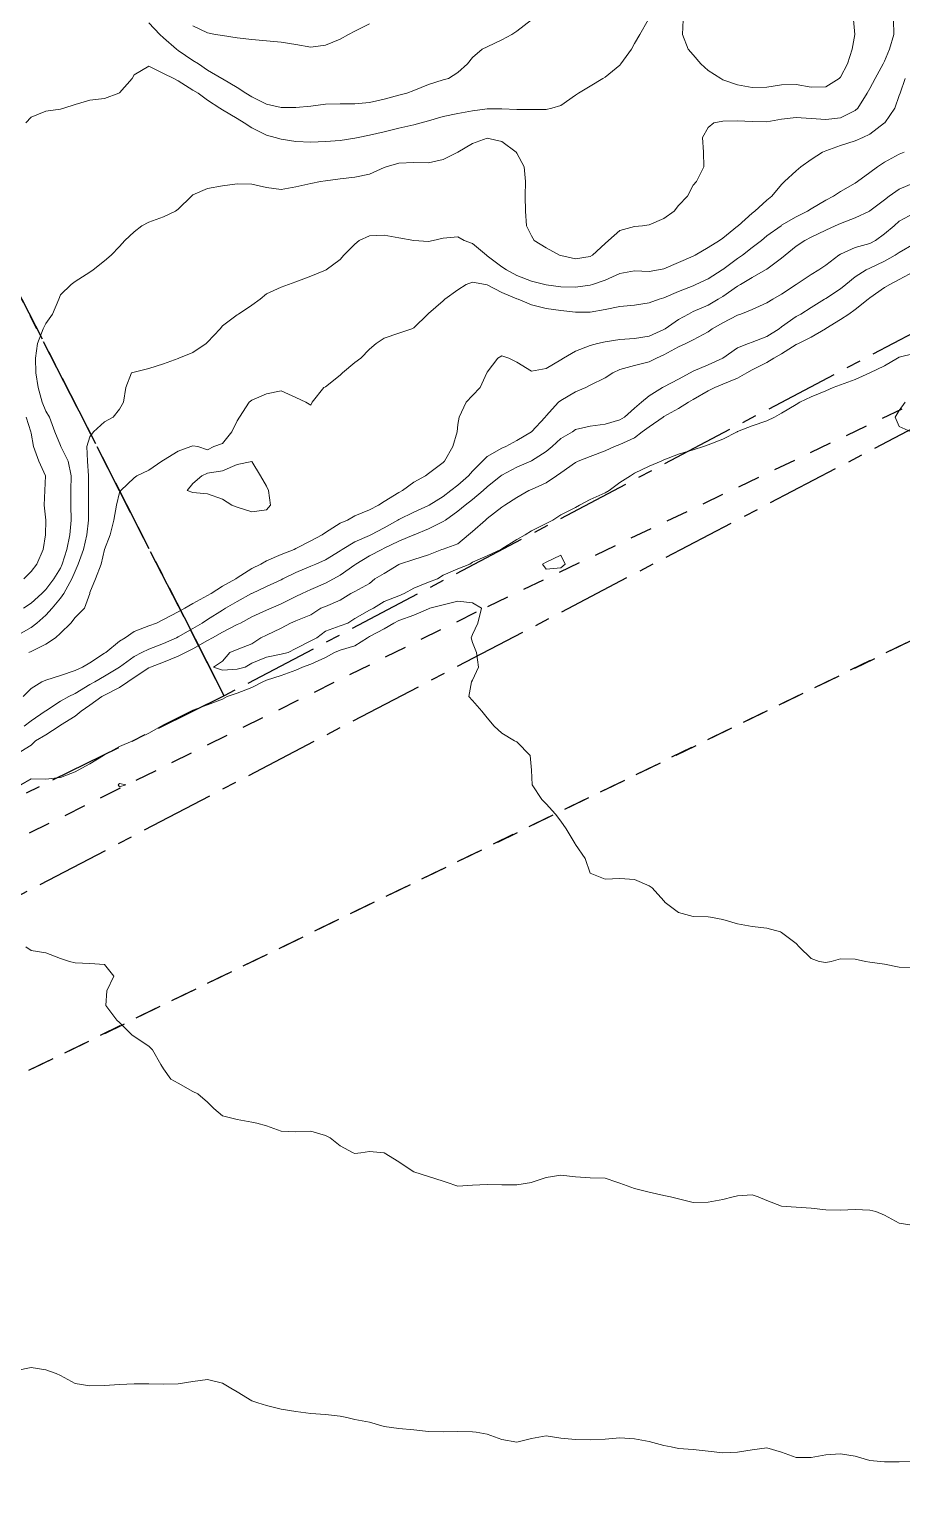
# Model space of a CAD drawing. Header units: centimetres. Extents: x 0 to 642158, y -847 to 649707.
# Drawn here: x 617388.19 to 617417.83, y 620631.33 to 620680.93 of the extents above; entities that cross this region are included whole.
import ezdxf

# ---------------------------------------------------------------- set-up
doc = ezdxf.new("R2010")
doc.units = ezdxf.units.CM
doc.header["$MEASUREMENT"] = 0
doc.linetypes.add('CENTERX2', pattern=[4, 2.5, -0.5, 0.5, -0.5])
doc.linetypes.add('JIS_02_0.7', pattern=[1.35, 0.75, -0.6])
doc.layers.add('SPW_parcellaire cadastral', color=7, linetype='CENTERX2', lineweight=25, true_color=0xff0542)
doc.layers.add('WAL_parcellaire agricole', color=7, linetype='JIS_02_0.7', lineweight=25)
doc.layers.add('WAL_topographie 0.5', color=253, linetype='Continuous', lineweight=20)

msp = doc.modelspace()

# ---------------------------------------------------------------- linework, layer by layer
at = {"layer": 'SPW_parcellaire cadastral'}
for points in [[(617404.956, 620754.186), (617418.115, 620733.491), (617443.362, 620692.406), (617447.371, 620685.97), (617394.811, 620658.271), (617393.447, 620660.945), (617383.852, 620679.762), (617357.925, 620729.905), (617359.081, 620730.17), (617404.956, 620754.186)], [(617460.602, 620389.063), (617403.797, 620447.392), (617307.032, 620609.235), (617461.462, 620689.988)], [(617394.811, 620658.271), (617305.111, 620614.22), (617296.66, 620623.882), (617287.666, 620632.245), (617383.852, 620679.762), (617393.447, 620660.945), (617394.811, 620658.271)]]:
    msp.add_lwpolyline(points, dxfattribs=at)
at = {"layer": 'WAL_parcellaire agricole'}
for points in [[(617309.438, 620607.195), (617305.901, 620612.93), (617403.769, 620661.316), (617465.14, 620690.573), (617468.944, 620684.892), (617309.438, 620607.195)], [(617433.096, 620366.614), (617410.173, 620419.069), (617401.171, 620440.192), (617383.167, 620474.94), (617355.661, 620521.186), (617334.032, 620558.809), (617324.53, 620577.932), (617310.527, 620605.43), (617309.438, 620607.195), (617468.944, 620684.892)]]:
    msp.add_lwpolyline(points, dxfattribs=at)
at = {"layer": 'WAL_topographie 0.5'}
for points in [[(617417.551, 620681.25), (617417.56, 620680.75), (617417.419, 620680.25), (617417.25, 620679.842), (617417.206, 620679.75), (617416.93, 620679.25), (617416.75, 620678.911), (617416.657, 620678.75), (617416.34, 620678.25), (617416.25, 620678.164), (617415.75, 620677.921), (617415.25, 620677.862), (617414.75, 620677.895), (617414.25, 620677.928), (617413.75, 620677.867), (617413.25, 620677.781), (617412.75, 620677.787), (617412.25, 620677.813), (617411.75, 620677.806), (617411.443, 620677.75), (617411.25, 620677.587), (617411.06, 620677.25), (617411.096, 620676.75), (617411.107, 620676.25), (617410.856, 620675.75), (617410.75, 620675.627), (617410.556, 620675.25), (617410.25, 620674.932), (617410.098, 620674.75), (617409.75, 620674.493), (617409.25, 620674.281), (617409.021, 620674.25), (617408.75, 620674.221), (617408.25, 620674.093), (617407.874, 620673.75), (617407.75, 620673.645), (617407.323, 620673.25), (617407.25, 620673.207), (617406.75, 620673.129), (617406.25, 620673.235), (617406.204, 620673.25), (617405.75, 620673.496), (617405.347, 620673.75), (617405.25, 620673.905), (617405.088, 620674.25), (617405.045, 620674.75), (617405.043, 620675.25), (617405.046, 620675.75), (617404.999, 620676.25), (617404.75, 620676.713), (617404.728, 620676.75), (617404.25, 620677.117), (617403.75, 620677.22), (617403.25, 620677.045), (617402.75, 620676.75), (617402.75, 620676.75), (617402.25, 620676.5), (617401.75, 620676.382), (617401.25, 620676.393), (617400.75, 620676.379), (617400.318, 620676.25), (617400.25, 620676.226), (617399.75, 620675.998), (617399.25, 620675.896), (617398.75, 620675.846), (617398.25, 620675.771), (617398.088, 620675.75), (617397.75, 620675.686), (617397.25, 620675.569), (617396.75, 620675.477), (617396.25, 620675.546), (617395.75, 620675.661), (617395.25, 620675.673), (617394.75, 620675.606), (617394.25, 620675.513), (617393.75, 620675.298), (617393.699, 620675.25), (617393.25, 620674.811), (617393.154, 620674.75), (617392.75, 620674.548), (617392.25, 620674.373), (617392.012, 620674.25), (617391.75, 620674.038), (617391.435, 620673.75), (617391.25, 620673.542), (617390.971, 620673.25), (617390.75, 620673.055), (617390.358, 620672.75), (617390.25, 620672.667), (617389.75, 620672.358), (617389.617, 620672.25), (617389.25, 620671.896), (617389.191, 620671.75), (617388.976, 620671.25), (617388.75, 620670.928), (617388.664, 620670.75), (617388.474, 620670.25), (617388.397, 620669.75), (617388.416, 620669.25), (617388.491, 620668.75), (617388.631, 620668.25), (617388.75, 620667.953), (617388.875, 620667.75), (617389.058, 620667.25), (617389.25, 620666.779), (617389.262, 620666.75), (617389.507, 620666.25), (617389.616, 620665.75), (617389.606, 620665.25), (617389.605, 620664.75), (617389.617, 620664.25), (617389.566, 620663.75), (617389.464, 620663.25), (617389.311, 620662.75), (617389.25, 620662.619), (617389.022, 620662.25), (617388.75, 620661.885), (617388.61, 620661.75), (617388.25, 620661.427), (617387.994, 620661.25)], [(617409.216, 620681.25), (617408.928, 620680.75), (617408.75, 620680.439), (617408.655, 620680.25), (617408.29, 620679.75), (617408.25, 620679.708), (617407.75, 620679.293), (617407.671, 620679.25), (617407.25, 620678.991), (617406.846, 620678.75), (617406.75, 620678.683), (617406.25, 620678.338), (617405.947, 620678.25), (617405.75, 620678.205), (617405.25, 620678.202), (617404.75, 620678.203), (617404.25, 620678.223), (617403.75, 620678.222), (617403.25, 620678.152), (617402.75, 620678.069), (617402.25, 620677.961), (617401.75, 620677.814), (617401.507, 620677.75), (617401.25, 620677.68), (617400.75, 620677.562), (617400.25, 620677.443), (617399.75, 620677.327), (617399.367, 620677.25), (617399.25, 620677.221), (617398.75, 620677.145), (617398.25, 620677.107), (617397.75, 620677.094), (617397.25, 620677.116), (617396.75, 620677.188), (617396.54, 620677.25), (617396.25, 620677.328), (617395.75, 620677.582), (617395.495, 620677.75), (617395.25, 620677.895), (617394.75, 620678.189), (617394.659, 620678.25), (617394.25, 620678.522), (617393.922, 620678.75), (617393.75, 620678.856), (617393.25, 620679.169), (617393.097, 620679.25), (617392.75, 620679.419), (617392.25, 620679.668), (617391.75, 620679.372), (617391.688, 620679.25), (617391.25, 620678.762), (617391.229, 620678.75), (617390.75, 620678.576), (617390.25, 620678.511), (617389.75, 620678.374), (617389.363, 620678.25), (617389.25, 620678.209), (617388.75, 620678.145), (617388.25, 620677.944), (617388.077, 620677.75)], [(617405.25, 620681.25), (617404.75, 620680.86), (617404.583, 620680.75), (617404.25, 620680.565), (617403.75, 620680.334), (617403.58, 620680.25), (617403.25, 620679.97), (617403.083, 620679.75), (617402.75, 620679.461), (617402.433, 620679.25), (617402.25, 620679.204), (617401.75, 620679.05), (617401.25, 620678.842), (617401.016, 620678.75), (617400.75, 620678.682), (617400.25, 620678.549), (617399.75, 620678.438), (617399.25, 620678.39), (617398.75, 620678.397), (617398.25, 620678.377), (617397.75, 620678.316), (617397.25, 620678.27), (617396.75, 620678.267), (617396.25, 620678.385), (617395.75, 620678.629), (617395.552, 620678.75), (617395.25, 620678.952), (617394.75, 620679.24), (617394.735, 620679.25), (617394.25, 620679.539), (617393.933, 620679.75), (617393.75, 620679.869), (617393.25, 620680.205), (617393.192, 620680.25), (617392.75, 620680.631), (617392.623, 620680.75), (617392.25, 620681.144)], [(617399.75, 620681.116), (617399.25, 620680.856), (617399.032, 620680.75), (617398.75, 620680.594), (617398.25, 620680.381), (617397.75, 620680.319), (617397.25, 620680.404), (617396.75, 620680.493), (617396.25, 620680.533), (617395.75, 620680.573), (617395.25, 620680.63), (617394.75, 620680.71), (617394.52, 620680.75), (617394.25, 620680.806), (617393.75, 620681.04)], [(617415.704, 620679.25), (617415.25, 620678.964), (617414.75, 620678.963), (617414.25, 620679.044), (617413.75, 620679.038), (617413.25, 620678.961), (617412.75, 620678.949), (617412.25, 620679.042), (617411.75, 620679.213), (617411.684, 620679.25), (617411.25, 620679.529), (617411.006, 620679.75), (617410.75, 620680.057), (617410.577, 620680.25), (617410.378, 620680.75), (617410.41, 620681.25)], [(617416.195, 620681.25), (617416.239, 620680.75), (617416.153, 620680.25), (617415.985, 620679.75), (617415.75, 620679.302), (617415.704, 620679.25)], [(617417.948, 620679.25), (617417.783, 620678.75), (617417.75, 620678.676), (617417.597, 620678.25), (617417.256, 620677.75), (617417.25, 620677.745), (617416.75, 620677.363), (617416.507, 620677.25), (617416.25, 620677.138), (617415.75, 620676.976), (617415.25, 620676.795), (617415.135, 620676.75), (617414.75, 620676.5), (617414.405, 620676.25), (617414.25, 620676.119), (617413.853, 620675.75), (617413.75, 620675.646), (617413.417, 620675.25), (617413.25, 620675.121), (617412.844, 620674.75), (617412.75, 620674.679), (617412.273, 620674.25), (617412.25, 620674.23), (617411.75, 620673.828), (617411.641, 620673.75), (617411.25, 620673.515), (617410.81, 620673.25), (617410.75, 620673.221), (617410.25, 620673.002), (617409.75, 620672.787), (617409.571, 620672.75), (617409.25, 620672.692), (617408.75, 620672.717), (617408.25, 620672.632), (617407.75, 620672.401), (617407.327, 620672.25), (617407.25, 620672.225), (617406.75, 620672.159), (617406.25, 620672.178), (617405.75, 620672.241), (617405.709, 620672.25), (617405.25, 620672.361), (617404.75, 620672.557), (617404.407, 620672.75), (617404.25, 620672.855), (617403.75, 620673.231), (617403.72, 620673.25), (617403.25, 620673.646), (617402.968, 620673.75), (617402.75, 620673.873), (617402.25, 620673.825), (617401.907, 620673.75), (617401.75, 620673.719), (617401.25, 620673.75), (617401.25, 620673.75), (617400.75, 620673.837), (617400.25, 620673.933), (617399.75, 620673.911), (617399.403, 620673.75), (617399.25, 620673.626), (617398.882, 620673.25), (617398.75, 620673.101), (617398.274, 620672.75), (617398.25, 620672.738), (617397.75, 620672.536), (617397.25, 620672.345), (617397, 620672.25), (617396.75, 620672.164), (617396.25, 620671.937), (617396.032, 620671.75), (617395.75, 620671.55), (617395.292, 620671.25), (617395.25, 620671.225), (617394.75, 620670.845), (617394.676, 620670.75), (617394.25, 620670.29), (617394.202, 620670.25), (617393.75, 620669.946), (617393.273, 620669.75), (617393.25, 620669.741), (617392.75, 620669.552), (617392.25, 620669.393), (617391.75, 620669.272), (617391.658, 620669.25), (617391.47, 620668.75), (617391.393, 620668.25), (617391.25, 620668.014), (617391.037, 620667.75), (617390.75, 620667.587), (617390.373, 620667.25), (617390.25, 620667.079), (617390.146, 620666.75), (617390.167, 620666.25), (617390.205, 620665.75), (617390.201, 620665.25), (617390.197, 620664.75), (617390.196, 620664.25), (617390.143, 620663.75), (617390.029, 620663.25), (617389.855, 620662.75), (617389.75, 620662.517), (617389.634, 620662.25), (617389.361, 620661.75), (617389.25, 620661.598), (617388.964, 620661.25), (617388.75, 620661.017), (617388.444, 620660.75), (617388.25, 620660.599), (617387.75, 620660.318)], [(617417.913, 620676.75), (617417.75, 620676.684), (617417.25, 620676.406), (617417.007, 620676.25), (617416.75, 620676.062), (617416.332, 620675.75), (617416.25, 620675.699), (617415.75, 620675.414), (617415.509, 620675.25), (617415.25, 620675.114), (617414.75, 620674.826), (617414.632, 620674.75), (617414.25, 620674.553), (617413.75, 620674.264), (617413.73, 620674.25), (617413.25, 620673.903), (617413.062, 620673.75), (617412.75, 620673.509), (617412.416, 620673.25), (617412.25, 620673.133), (617411.75, 620672.765), (617411.726, 620672.75), (617411.25, 620672.441), (617410.839, 620672.25), (617410.75, 620672.211), (617410.25, 620672.012), (617409.75, 620671.798), (617409.593, 620671.75), (617409.25, 620671.628), (617408.75, 620671.553), (617408.25, 620671.507), (617407.75, 620671.404), (617407.25, 620671.308), (617406.75, 620671.313), (617406.25, 620671.369), (617405.75, 620671.441), (617405.25, 620671.563), (617404.796, 620671.75), (617404.75, 620671.767), (617404.25, 620671.977), (617403.75, 620672.239), (617403.685, 620672.25), (617403.25, 620672.328), (617403.033, 620672.25), (617402.75, 620672.073), (617402.31, 620671.75), (617402.25, 620671.698), (617401.75, 620671.269), (617401.731, 620671.25), (617401.25, 620670.777), (617401.191, 620670.75), (617400.75, 620670.595), (617400.25, 620670.426), (617399.972, 620670.25), (617399.75, 620670.057), (617399.45, 620669.75), (617399.25, 620669.597), (617398.833, 620669.25), (617398.75, 620669.173), (617398.25, 620668.77), (617398.202, 620668.75), (617397.799, 620668.25), (617397.75, 620668.156), (617397.583, 620668.25), (617397.25, 620668.408), (617396.75, 620668.641), (617396.25, 620668.534), (617395.75, 620668.318), (617395.656, 620668.25), (617395.329, 620667.75), (617395.25, 620667.621), (617395.072, 620667.25), (617394.75, 620666.845), (617394.461, 620666.75), (617394.25, 620666.629), (617393.917, 620666.75), (617393.75, 620666.771), (617393.673, 620666.75), (617393.25, 620666.591), (617392.75, 620666.288), (617392.689, 620666.25), (617392.25, 620665.938), (617391.843, 620665.75), (617391.75, 620665.688), (617391.305, 620665.25), (617391.25, 620665.181), (617391.154, 620664.75), (617391.066, 620664.25), (617390.934, 620663.75), (617390.75, 620663.25), (617390.75, 620663.25), (617390.635, 620662.75), (617390.438, 620662.25), (617390.25, 620661.786), (617390.241, 620661.75), (617390.07, 620661.25), (617389.75, 620660.932), (617389.6, 620660.75), (617389.25, 620660.408), (617389.081, 620660.25), (617388.75, 620660.029), (617388.25, 620659.787), (617388.173, 620659.75)], [(617418.25, 620675.705), (617417.75, 620675.494), (617417.405, 620675.25), (617417.25, 620675.135), (617416.75, 620674.757), (617416.736, 620674.75), (617416.25, 620674.515), (617415.75, 620674.329), (617415.572, 620674.25), (617415.25, 620674.103), (617414.75, 620673.864), (617414.535, 620673.75), (617414.25, 620673.558), (617413.873, 620673.25), (617413.75, 620673.148), (617413.25, 620672.777), (617413.206, 620672.75), (617412.75, 620672.493), (617412.352, 620672.25), (617412.25, 620672.191), (617411.75, 620671.842), (617411.6, 620671.75), (617411.25, 620671.554), (617410.75, 620671.33), (617410.589, 620671.25), (617410.25, 620671.059), (617409.798, 620670.75), (617409.75, 620670.72), (617409.25, 620670.496), (617408.75, 620670.414), (617408.25, 620670.384), (617407.75, 620670.308), (617407.494, 620670.25), (617407.25, 620670.183), (617406.75, 620669.984), (617406.345, 620669.75), (617406.25, 620669.688), (617405.75, 620669.398), (617405.25, 620669.31), (617404.75, 620669.612), (617404.486, 620669.75), (617404.25, 620669.829), (617404.113, 620669.75), (617403.75, 620669.271), (617403.739, 620669.25), (617403.505, 620668.75), (617403.25, 620668.485), (617403.029, 620668.25), (617402.79, 620667.75), (617402.75, 620667.5), (617402.725, 620667.25), (617402.584, 620666.75), (617402.301, 620666.25), (617402.25, 620666.202), (617401.75, 620665.827), (617401.652, 620665.75), (617401.25, 620665.537), (617400.872, 620665.25), (617400.75, 620665.186), (617400.25, 620664.881), (617400.053, 620664.75), (617399.75, 620664.601), (617399.25, 620664.39), (617399.006, 620664.25), (617398.75, 620664.139), (617398.25, 620663.83), (617398.135, 620663.75), (617397.75, 620663.54), (617397.25, 620663.279), (617397.189, 620663.25), (617396.75, 620663.081), (617396.25, 620662.861), (617396.057, 620662.75), (617395.75, 620662.597), (617395.25, 620662.28), (617395.209, 620662.25), (617394.75, 620661.999), (617394.365, 620661.75), (617394.25, 620661.683), (617393.75, 620661.408), (617393.478, 620661.25), (617393.25, 620661.13), (617392.75, 620660.866), (617392.51, 620660.75), (617392.25, 620660.654), (617391.75, 620660.462), (617391.443, 620660.25), (617391.25, 620660.129), (617390.788, 620659.75), (617390.75, 620659.723), (617390.25, 620659.4), (617389.995, 620659.25), (617389.75, 620659.133), (617389.25, 620658.968), (617388.75, 620658.811), (617388.616, 620658.75), (617388.25, 620658.52), (617387.98, 620658.25)], [(617418.25, 620674.68), (617417.75, 620674.401), (617417.577, 620674.25), (617417.25, 620673.972), (617416.936, 620673.75), (617416.75, 620673.648), (617416.25, 620673.508), (617415.75, 620673.289), (617415.691, 620673.25), (617415.25, 620672.911), (617415.011, 620672.75), (617414.75, 620672.593), (617414.25, 620672.253), (617414.246, 620672.25), (617413.75, 620671.923), (617413.454, 620671.75), (617413.25, 620671.625), (617412.75, 620671.405), (617412.363, 620671.25), (617412.25, 620671.21), (617411.75, 620670.951), (617411.395, 620670.75), (617411.25, 620670.647), (617410.75, 620670.376), (617410.5, 620670.25), (617410.25, 620670.132), (617409.75, 620669.858), (617409.504, 620669.75), (617409.25, 620669.628), (617408.75, 620669.501), (617408.25, 620669.361), (617408.011, 620669.25), (617407.75, 620669.086), (617407.25, 620668.827), (617407.097, 620668.75), (617406.75, 620668.601), (617406.25, 620668.312), (617406.169, 620668.25), (617405.75, 620667.785), (617405.721, 620667.75), (617405.255, 620667.25), (617405.25, 620667.246), (617404.75, 620666.946), (617404.375, 620666.75), (617404.25, 620666.693), (617403.75, 620666.404), (617403.59, 620666.25), (617403.25, 620665.907), (617403.111, 620665.75), (617402.75, 620665.435), (617402.513, 620665.25), (617402.25, 620665.049), (617401.771, 620664.75), (617401.75, 620664.738), (617401.25, 620664.519), (617400.75, 620664.272), (617400.715, 620664.25), (617400.25, 620663.982), (617399.798, 620663.75), (617399.75, 620663.727), (617399.25, 620663.508), (617398.821, 620663.25), (617398.75, 620663.202), (617398.25, 620662.899), (617397.921, 620662.75), (617397.75, 620662.679), (617397.25, 620662.463), (617396.806, 620662.25), (617396.75, 620662.222), (617396.25, 620661.991), (617395.75, 620661.756), (617395.739, 620661.75), (617395.25, 620661.486), (617394.851, 620661.25), (617394.75, 620661.189), (617394.25, 620660.867), (617394.067, 620660.75), (617393.75, 620660.563), (617393.25, 620660.281), (617393.19, 620660.25), (617392.75, 620660.056), (617392.25, 620659.865), (617392.016, 620659.75), (617391.75, 620659.615), (617391.255, 620659.25), (617391.25, 620659.247), (617390.75, 620658.945), (617390.413, 620658.75), (617390.25, 620658.657), (617389.75, 620658.358), (617389.533, 620658.25), (617389.25, 620658.089), (617388.75, 620657.77), (617388.726, 620657.75), (617388.25, 620657.431), (617388.02, 620657.25)], [(617418.25, 620673.63), (617417.75, 620673.341), (617417.612, 620673.25), (617417.25, 620673.044), (617416.75, 620672.807), (617416.626, 620672.75), (617416.25, 620672.512), (617415.929, 620672.25), (617415.75, 620672.104), (617415.25, 620671.775), (617415.21, 620671.75), (617414.75, 620671.466), (617414.399, 620671.25), (617414.25, 620671.165), (617413.75, 620670.812), (617413.663, 620670.75), (617413.25, 620670.481), (617412.75, 620670.291), (617412.629, 620670.25), (617412.25, 620670.104), (617411.757, 620669.75), (617411.75, 620669.746), (617411.25, 620669.525), (617410.75, 620669.302), (617410.647, 620669.25), (617410.25, 620669.038), (617409.75, 620668.777), (617409.699, 620668.75), (617409.25, 620668.473), (617408.989, 620668.25), (617408.75, 620668.049), (617408.411, 620667.75), (617408.25, 620667.653), (617407.75, 620667.505), (617407.25, 620667.44), (617406.75, 620667.329), (617406.641, 620667.25), (617406.25, 620667.02), (617405.954, 620666.75), (617405.75, 620666.583), (617405.25, 620666.258), (617405.232, 620666.25), (617404.75, 620666.041), (617404.25, 620665.776), (617404.214, 620665.75), (617403.75, 620665.372), (617403.615, 620665.25), (617403.25, 620664.945), (617402.997, 620664.75), (617402.75, 620664.552), (617402.332, 620664.25), (617402.25, 620664.195), (617401.75, 620663.946), (617401.267, 620663.75), (617401.25, 620663.743), (617400.75, 620663.527), (617400.25, 620663.289), (617400.167, 620663.25), (617399.75, 620663.033), (617399.287, 620662.75), (617399.25, 620662.725), (617398.75, 620662.376), (617398.53, 620662.25), (617398.25, 620662.106), (617397.75, 620661.894), (617397.457, 620661.75), (617397.25, 620661.649), (617396.75, 620661.405), (617396.406, 620661.25), (617396.25, 620661.181), (617395.75, 620660.955), (617395.363, 620660.75), (617395.25, 620660.694), (617394.75, 620660.441), (617394.409, 620660.25), (617394.25, 620660.161), (617393.75, 620659.877), (617393.494, 620659.75), (617393.25, 620659.619), (617392.75, 620659.424), (617392.304, 620659.25), (617392.25, 620659.222), (617391.75, 620658.893), (617391.542, 620658.75), (617391.25, 620658.553), (617390.75, 620658.303), (617390.657, 620658.25), (617390.25, 620657.956), (617389.955, 620657.75), (617389.75, 620657.581), (617389.25, 620657.275), (617389.207, 620657.25), (617388.75, 620656.949), (617388.403, 620656.75), (617388.25, 620656.602), (617387.75, 620656.293)], [(617418.25, 620672.7), (617417.75, 620672.422), (617417.423, 620672.25), (617417.25, 620672.148), (617416.75, 620671.798), (617416.693, 620671.75), (617416.25, 620671.404), (617416.035, 620671.25), (617415.75, 620671.06), (617415.25, 620670.756), (617415.24, 620670.75), (617414.75, 620670.467), (617414.326, 620670.25), (617414.25, 620670.21), (617413.75, 620669.901), (617413.488, 620669.75), (617413.25, 620669.607), (617412.75, 620669.357), (617412.566, 620669.25), (617412.25, 620669.068), (617411.75, 620668.867), (617411.477, 620668.75), (617411.25, 620668.638), (617410.75, 620668.343), (617410.588, 620668.25), (617410.25, 620668.044), (617409.75, 620667.77), (617409.722, 620667.75), (617409.25, 620667.42), (617409.016, 620667.25), (617408.75, 620667.045), (617408.25, 620666.812), (617408.068, 620666.75), (617407.75, 620666.598), (617407.25, 620666.413), (617406.838, 620666.25), (617406.75, 620666.202), (617406.25, 620665.855), (617406.1, 620665.75), (617405.75, 620665.515), (617405.25, 620665.289), (617405.167, 620665.25), (617404.75, 620665.018), (617404.344, 620664.75), (617404.25, 620664.683), (617403.75, 620664.296), (617403.692, 620664.25), (617403.25, 620663.862), (617403.11, 620663.75), (617402.75, 620663.441), (617402.25, 620663.264), (617402.205, 620663.25), (617401.75, 620663.066), (617401.25, 620662.906), (617400.768, 620662.75), (617400.75, 620662.739), (617400.25, 620662.437), (617399.928, 620662.25), (617399.75, 620662.097), (617399.25, 620661.816), (617399.117, 620661.75), (617398.75, 620661.53), (617398.25, 620661.314), (617398.097, 620661.25), (617397.75, 620661.032), (617397.25, 620660.828), (617397.061, 620660.75), (617396.75, 620660.574), (617396.25, 620660.338), (617396.054, 620660.25), (617395.75, 620660.038), (617395.25, 620659.849), (617395.006, 620659.75), (617394.75, 620659.455), (617394.446, 620659.25), (617394.75, 620659.146), (617395.25, 620659.178), (617395.519, 620659.25), (617395.75, 620659.384), (617396.25, 620659.59), (617396.75, 620659.686), (617396.981, 620659.75), (617397.25, 620659.888), (617397.75, 620660.145), (617397.958, 620660.25), (617398.25, 620660.472), (617398.75, 620660.65), (617399.01, 620660.75), (617399.25, 620660.907), (617399.75, 620661.184), (617399.886, 620661.25), (617400.25, 620661.48), (617400.75, 620661.676), (617400.931, 620661.75), (617401.25, 620661.933), (617401.75, 620662.133), (617402.059, 620662.25), (617402.25, 620662.37), (617402.75, 620662.588), (617403.156, 620662.75), (617403.25, 620662.816), (617403.75, 620663.032), (617404.212, 620663.25), (617404.25, 620663.273), (617404.75, 620663.587), (617405.041, 620663.75), (617405.25, 620663.885), (617405.75, 620664.132), (617405.972, 620664.25), (617406.25, 620664.43), (617406.75, 620664.679), (617406.883, 620664.75), (617407.25, 620664.948), (617407.75, 620665.168), (617407.888, 620665.25), (617408.25, 620665.521), (617408.611, 620665.75), (617408.75, 620665.846), (617409.25, 620666.074), (617409.656, 620666.25), (617409.75, 620666.298), (617410.25, 620666.482), (617410.75, 620666.631), (617411.094, 620666.75), (617411.25, 620666.81), (617411.75, 620666.999), (617412.237, 620667.25), (617412.25, 620667.257), (617412.75, 620667.451), (617413.25, 620667.618), (617413.506, 620667.75), (617413.75, 620667.876), (617414.25, 620668.178), (617414.364, 620668.25), (617414.75, 620668.438), (617415.25, 620668.637), (617415.5, 620668.75), (617415.75, 620668.846), (617416.25, 620669.025), (617416.746, 620669.25), (617416.75, 620669.251), (617417.25, 620669.49), (617417.686, 620669.75), (617417.75, 620669.778), (617418.25, 620669.913)], [(617417.953, 620668.25), (617417.75, 620667.973), (617417.604, 620667.75), (617417.75, 620667.432), (617418.15, 620667.25)], [(617388.08, 620667.75), (617388.24, 620667.25), (617388.25, 620667.203), (617388.333, 620666.75), (617388.517, 620666.25), (617388.745, 620665.75), (617388.719, 620665.25), (617388.694, 620664.75), (617388.748, 620664.25), (617388.739, 620663.75), (617388.663, 620663.25), (617388.451, 620662.75), (617388.25, 620662.496), (617388.008, 620662.25)], [(617396.383, 620664.75), (617396.25, 620664.593), (617395.75, 620664.533), (617395.25, 620664.682), (617395.066, 620664.75), (617394.75, 620664.962), (617394.25, 620665.135), (617393.75, 620665.183), (617393.55, 620665.25), (617393.75, 620665.485), (617394.05, 620665.75), (617394.25, 620665.847), (617394.75, 620665.923), (617395.25, 620666.134), (617395.75, 620666.237), (617396.045, 620665.75), (617396.25, 620665.399), (617396.315, 620665.25), (617396.383, 620664.75)], [(617406.401, 620662.75), (617406.25, 620662.622), (617405.75, 620662.579), (617405.632, 620662.75), (617405.75, 620662.812), (617406.25, 620663.053), (617406.401, 620662.75)], [(617387.901, 620655.25), (617388.25, 620655.456), (617388.75, 620655.449), (617389.25, 620655.496), (617389.75, 620655.688), (617389.846, 620655.75), (617390.25, 620655.969), (617390.713, 620656.25), (617390.75, 620656.275), (617391.25, 620656.553), (617391.709, 620656.75), (617391.75, 620656.769), (617392.25, 620657.008), (617392.668, 620657.25), (617392.75, 620657.294), (617393.25, 620657.535), (617393.676, 620657.75), (617393.75, 620657.787), (617394.25, 620657.969), (617394.75, 620658.166), (617394.917, 620658.25), (617395.25, 620658.37), (617395.75, 620658.555), (617396.124, 620658.75), (617396.25, 620658.803), (617396.75, 620658.969), (617397.25, 620659.145), (617397.471, 620659.25), (617397.75, 620659.35), (617398.25, 620659.579), (617398.561, 620659.75), (617398.75, 620659.829), (617399.25, 620659.976), (617399.679, 620660.25), (617399.75, 620660.287), (617400.25, 620660.556), (617400.572, 620660.75), (617400.75, 620660.83), (617401.25, 620661.017), (617401.75, 620661.23), (617401.799, 620661.25), (617402.25, 620661.372), (617402.75, 620661.489), (617403.25, 620661.436), (617403.557, 620661.25), (617403.429, 620660.75), (617403.25, 620660.354), (617403.2, 620660.25), (617403.25, 620660.083), (617403.382, 620659.75), (617403.448, 620659.25), (617403.25, 620658.803), (617403.212, 620658.75), (617403.118, 620658.25), (617403.25, 620658.118), (617403.568, 620657.75), (617403.75, 620657.528), (617403.988, 620657.25), (617404.25, 620657.011), (617404.679, 620656.75), (617404.75, 620656.713), (617405.213, 620656.25), (617405.25, 620655.75), (617405.25, 620655.75), (617405.28, 620655.25), (617405.604, 620654.75), (617405.75, 620654.61), (617406.071, 620654.25), (617406.25, 620654.012), (617406.427, 620653.75), (617406.736, 620653.25), (617406.75, 620653.227), (617407.078, 620652.75), (617407.25, 620652.25), (617407.25, 620652.25), (617407.75, 620652.04), (617408.25, 620652.064), (617408.75, 620652.029), (617409.25, 620651.819), (617409.35, 620651.75), (617409.75, 620651.306), (617409.79, 620651.25), (617410.25, 620650.912), (617410.75, 620650.774), (617411.25, 620650.762), (617411.333, 620650.75), (617411.75, 620650.676), (617412.25, 620650.522), (617412.75, 620650.44), (617413.25, 620650.38), (617413.712, 620650.25), (617413.75, 620650.233), (617414.25, 620649.854), (617414.346, 620649.75), (617414.75, 620649.346), (617415.028, 620649.25), (617415.25, 620649.215), (617415.432, 620649.25), (617415.75, 620649.333), (617416.25, 620649.328), (617416.6, 620649.25), (617416.75, 620649.221), (617417.25, 620649.157), (617417.75, 620649.06), (617418.25, 620649.03)], [(617391.467, 620655.25), (617391.25, 620655.183), (617391.205, 620655.25), (617391.25, 620655.293), (617391.467, 620655.25)], [(617388.074, 620649.75), (617388.25, 620649.62), (617388.75, 620649.538), (617389.25, 620649.347), (617389.55, 620649.25), (617389.75, 620649.201), (617390.25, 620649.179), (617390.75, 620649.145), (617391.063, 620648.75), (617390.823, 620648.25), (617390.795, 620647.75), (617391.162, 620647.25), (617391.25, 620647.178), (617391.678, 620646.75), (617391.75, 620646.698), (617392.25, 620646.371), (617392.38, 620646.25), (617392.654, 620645.75), (617392.75, 620645.603), (617393, 620645.25), (617393.25, 620645.114), (617393.75, 620644.83), (617393.917, 620644.75), (617394.25, 620644.464), (617394.464, 620644.25), (617394.75, 620644.008), (617395.25, 620643.88), (617395.75, 620643.79), (617395.917, 620643.75), (617396.25, 620643.667), (617396.75, 620643.48), (617397.25, 620643.46), (617397.75, 620643.481), (617398.25, 620643.338), (617398.411, 620643.25), (617398.75, 620642.979), (617399.194, 620642.75), (617399.25, 620642.718), (617399.45, 620642.75), (617399.75, 620642.786), (617400.25, 620642.75), (617400.25, 620642.75), (617400.75, 620642.436), (617401.026, 620642.25), (617401.25, 620642.099), (617401.75, 620641.936), (617402.25, 620641.788), (617402.35, 620641.75), (617402.75, 620641.617), (617403.25, 620641.647), (617403.75, 620641.669), (617404.25, 620641.656), (617404.75, 620641.66), (617405.25, 620641.742), (617405.273, 620641.75), (617405.75, 620641.902), (617406.25, 620641.984), (617406.75, 620641.934), (617407.25, 620641.901), (617407.75, 620641.883), (617408.15, 620641.75), (617408.25, 620641.714), (617408.75, 620641.529), (617409.25, 620641.407), (617409.75, 620641.295), (617409.977, 620641.25), (617410.25, 620641.187), (617410.75, 620641.057), (617411.25, 620641.064), (617411.75, 620641.164), (617412.107, 620641.25), (617412.25, 620641.285), (617412.75, 620641.317), (617412.95, 620641.25), (617413.25, 620641.122), (617413.75, 620640.928), (617414.25, 620640.896), (617414.75, 620640.861), (617415.25, 620640.809), (617415.75, 620640.796), (617416.25, 620640.821), (617416.75, 620640.802), (617416.95, 620640.75), (617417.25, 620640.625), (617417.75, 620640.361), (617418.25, 620640.278)], [(617387.75, 620635.347), (617388.25, 620635.453), (617388.75, 620635.375), (617389.107, 620635.25), (617389.25, 620635.176), (617389.75, 620634.903), (617390.25, 620634.833), (617390.75, 620634.838), (617391.25, 620634.873), (617391.75, 620634.893), (617392.25, 620634.893), (617392.75, 620634.89), (617393.25, 620634.891), (617393.75, 620634.972), (617394.25, 620635.043), (617394.75, 620634.922), (617395.039, 620634.75), (617395.25, 620634.625), (617395.75, 620634.321), (617395.958, 620634.25), (617396.25, 620634.16), (617396.75, 620634.039), (617397.25, 620633.96), (617397.75, 620633.893), (617398.25, 620633.856), (617398.75, 620633.793), (617398.977, 620633.75), (617399.25, 620633.683), (617399.75, 620633.594), (617400.25, 620633.45), (617400.75, 620633.379), (617401.25, 620633.335), (617401.75, 620633.279), (617402.25, 620633.26), (617402.75, 620633.282), (617403.25, 620633.27), (617403.375, 620633.25), (617403.75, 620633.19), (617404.25, 620633), (617404.75, 620632.913), (617405.25, 620633.042), (617405.75, 620633.125), (617406.25, 620633.052), (617406.75, 620633.004), (617407.25, 620632.996), (617407.75, 620633.016), (617408.25, 620633.057), (617408.75, 620633.03), (617409.25, 620632.936), (617409.75, 620632.801), (617410, 620632.75), (617410.25, 620632.697), (617410.75, 620632.667), (617411.25, 620632.604), (617411.75, 620632.554), (617412.25, 620632.569), (617412.75, 620632.65), (617413.25, 620632.716), (617413.75, 620632.576), (617414.25, 620632.391), (617414.75, 620632.396), (617415.25, 620632.484), (617415.75, 620632.517), (617416.25, 620632.438), (617416.75, 620632.295), (617417.25, 620632.25), (617417.75, 620632.25), (617418.25, 620632.26)]]:
    msp.add_lwpolyline(points, dxfattribs=at)

doc.saveas('drawing.dxf')
